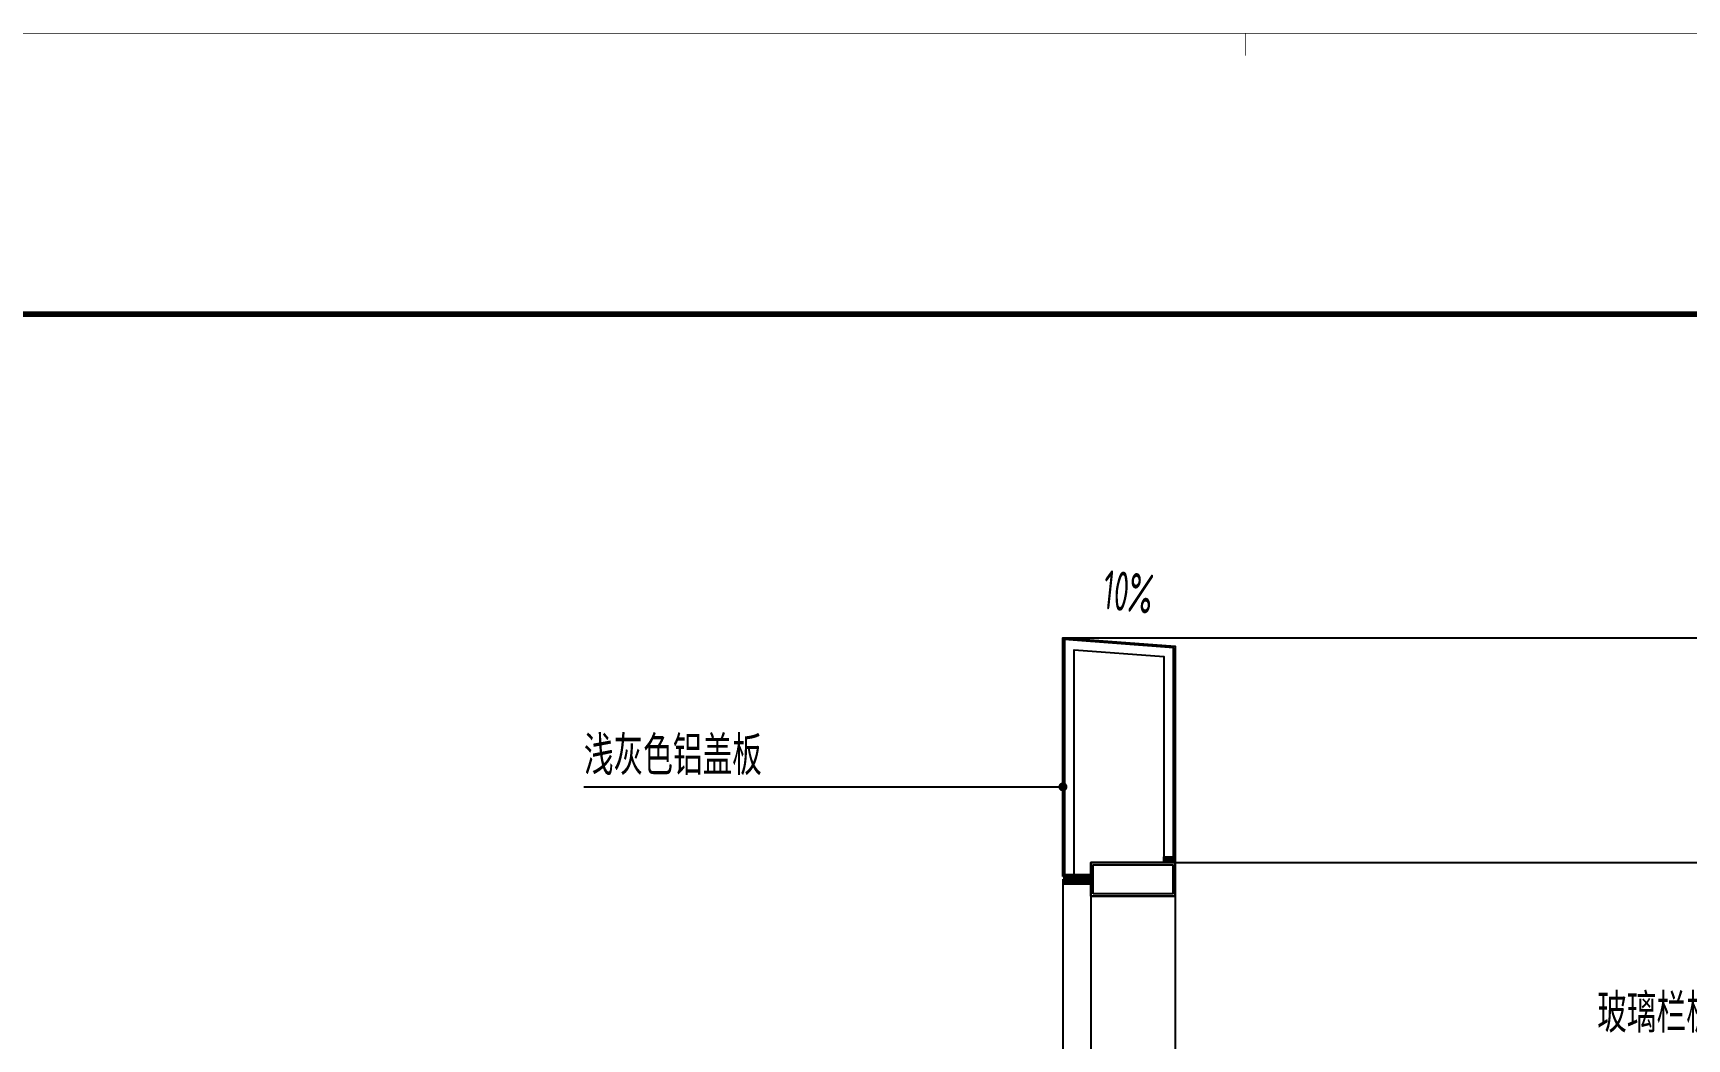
# Model space of a CAD drawing. Extents: x 198753 to 882193, y -399300 to 132460.
# Drawn here: x 358497 to 361442, y -183844 to -182053 of the extents above; entities that cross this region are included whole.
import ezdxf

# ---------------------------------------------------------------- set-up
doc = ezdxf.new("R2010")
doc.units = 0
doc.header["$LTSCALE"] = 1000
doc.header["$MEASUREMENT"] = 0
for name, color, linetype in [('01-标注_符号', 200, 'Continuous'), ('02-TEXT_标注', 130, 'Continuous'), ('A-D-玻璃剖线', 130, 'Continuous'), ('A-D-金属剖线', 200, 'Continuous'), ('A-D-金属看线', 205, 'Continuous'), ('A-D_龙骨', 131, 'Continuous'), ('钢龙骨', 173, 'Continuous')]:
    doc.layers.add(name, color=color, linetype=linetype)
doc.styles.add('_TCH_DIM', font='ROS1', dxfattribs={"width": 0.8, "bigfont": 'JD'})

# ---------------------------------------------------------------- blocks, each defined once
blk = doc.blocks.new('图框-A1+1-2')
for points, const_width in [([(0, 0), (1261, 0), (1261, 594), (0, 594)], 0.05), ([(1186, 584), (25, 584), (25, 10), (1186, 10)], 0.5)]:
    blk.add_lwpolyline(points, close=True, dxfattribs=dict(const_width=const_width))
at = {"const_width": 0.05}
blk.add_lwpolyline([(0, 297), (2, 297)], dxfattribs=at)
blk = doc.blocks.new('A$C643B6CAF')
at = {"layer": '钢龙骨', "const_width": 10}
blk.add_lwpolyline([(0, -1.6), (-28, -1.6)], dxfattribs=at)
at = {"layer": '钢龙骨'}
for points in [[(0, 28.4), (0, -31.6), (150, -31.6), (150, 28.4)], [(4, 24.4), (4, -27.6), (146, -27.6), (146, 24.4)]]:
    blk.add_lwpolyline(points, close=True, dxfattribs=at)
blk = doc.blocks.new('kyuhtr')
blk.add_lwpolyline([(50, -30), (200, -30), (200, 30), (50, 30)], close=True)
at = {"const_width": 20}
blk.add_lwpolyline([(50, 0), (0, 0)], dxfattribs=at)
blk = doc.blocks.new('*U267')
at = {"layer": '钢龙骨'}
h = blk.add_hatch(color=256, dxfattribs=at)
h.dxf.hatch_style = 1
h.paths.add_polyline_path([(178, -400), (158, -400), (158, -390), (178, -390)])
at = {"layer": '01-标注_符号'}
blk.add_lwpolyline([(1, 35.2, 0, 0, 0), (110.1, 23.7, 16, 0, 0), (169.7, 17.4, 0, 0, 0)], format="xyseb", dxfattribs=at)
at = {"layer": '01-标注_符号', "const_width": 8}
blk.add_lwpolyline([(-26, -265.5, 1), (-18, -265.5, 1)], format="xyb", close=True, dxfattribs=at)
at = {"layer": '01-标注_符号'}
blk.add_lwpolyline([(-874.9, -265.5), (-22, -265.5)], dxfattribs=at)
at = {"layer": 'A-D-金属剖线'}
for points in [[(-22, -424.8), (-22, 0), (178, -14.9), (178, -400)], [(175, -390), (175, -17.9), (-19, -3), (-19, -424.8), (-22, -424.8)], [(-2, -424.8), (-2, -21.7), (158, -33.3), (158, -400)]]:
    blk.add_lwpolyline(points, dxfattribs=at)
at = {"layer": 'A-D-金属看线'}
for p, q in [((-22, 0), (4030.2, 0)), ((178, -400), (4030.2, -400))]:
    blk.add_line(p, q, dxfattribs=at)
at = {"layer": '钢龙骨'}
blk.add_lwpolyline([(178, -400), (158, -400), (158, -390), (178, -390), (178, -400)], dxfattribs=at)
at = {"layer": 'A-D_龙骨'}
blk.add_blockref('kyuhtr', (-22, -430), dxfattribs=at)
at = {"layer": '钢龙骨', "xscale": -1, "rotation": 180}
blk.add_blockref('A$C643B6CAF', (28, -431.6), dxfattribs=at)
at = {"layer": '02-TEXT_标注', "style": '_TCH_DIM', "width": 0.64}
blk.add_text('10%', height=70, rotation=353.9862, dxfattribs=at).set_placement((46.8, 51.5))
at = {"layer": '02-TEXT_标注', "style": '_TCH_DIM', "width": 0.8}
blk.add_text('浅灰色铝盖板', height=69.46, dxfattribs=at).set_placement((-874.9, -244.5))
blk = doc.blocks.new('*U318')
at = {"layer": '02-TEXT_标注', "style": '_TCH_DIM', "width": 0.8}
blk.add_text('玻璃栏板栏杆做法', height=69.46, dxfattribs=at).set_placement((451.2, 1292.9))

msp = doc.modelspace()

# ---------------------------------------------------------------- linework, layer by layer
at = {"layer": 'A-D-玻璃剖线'}
for points in [[(360330.4, -183559.4), (360330.4, -185529.8)], [(360380.4, -183589.4), (360380.4, -185529.8)]]:
    msp.add_lwpolyline(points, dxfattribs=at)
at = {"layer": 'A-D_龙骨'}
msp.add_lwpolyline([(360530.4, -183589.4), (360530.4, -185529.8)], dxfattribs=at)

# ---------------------------------------------------------------- block references
at = {"xscale": 20, "yscale": 20, "zscale": 20, "rotation": 270}
msp.add_blockref('图框-A1+1-2', (354715.2, -182053.4), dxfattribs=at)
for name, p in [('*U267', (360352.4, -183129.4)), ('*U318', (360830.6, -185125.4))]:
    msp.add_blockref(name, p)

doc.saveas('drawing.dxf')
